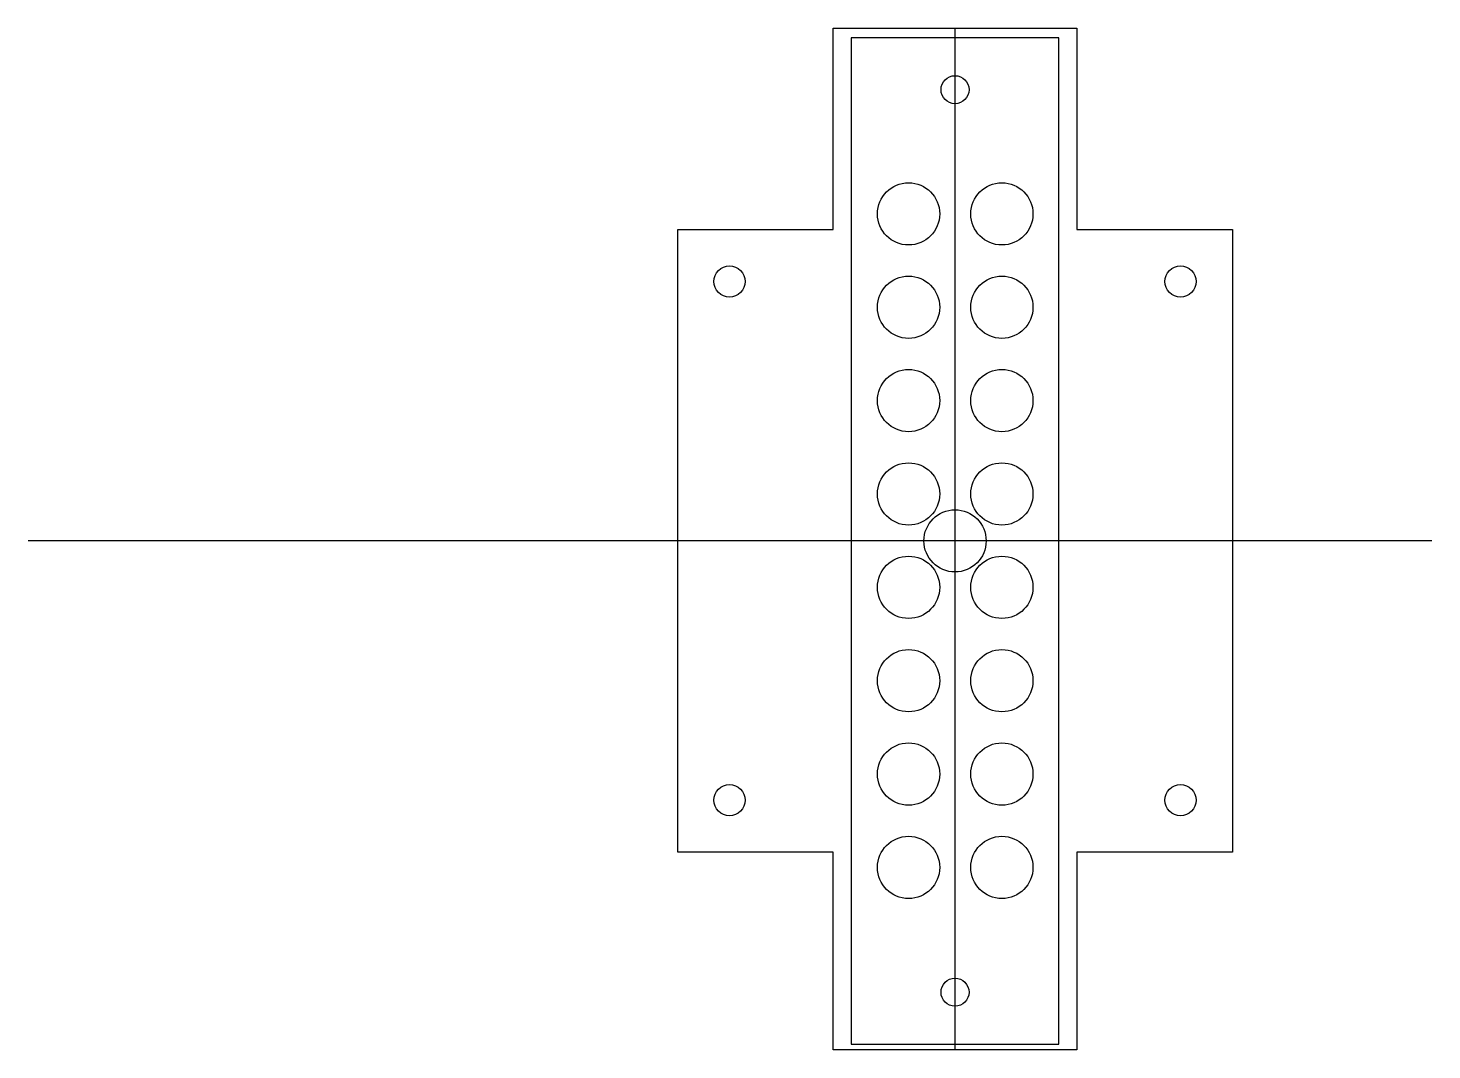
# Model space of a CAD drawing. Header units: millimetres. Extents: x -165 to -30, y -109 to -11.
import ezdxf

# ---------------------------------------------------------------- set-up
doc = ezdxf.new("R2010")
doc.units = ezdxf.units.MM
doc.layers.get('0').update_dxf_attribs({"linetype": 'CONTINUOUS'})

msp = doc.modelspace()

# ---------------------------------------------------------------- linework, layer by layer
for p, q in [((-76, -109.07), (-76, -10.57)), ((-30, -60), (-165.41, -60))]:
    msp.add_line(p, q)
for points in [[(-49.25, -90), (-64.25, -90), (-64.25, -109.07), (-87.75, -109.07), (-87.75, -90), (-102.75, -90), (-102.75, -30), (-87.75, -30), (-87.75, -10.57), (-64.25, -10.57), (-64.25, -30), (-49.25, -30)], [(-86.02, -108.51), (-65.98, -108.51), (-65.98, -11.51), (-86.02, -11.51)]]:
    msp.add_lwpolyline(points, close=True)
for centre, radius in [((-76, -16.51), 1.35), ((-76, -16.51), 1.35), ((-80.48, -28.48), 3), ((-71.48, -28.48), 3), ((-97.75, -35), 1.5), ((-54.25, -35), 1.5), ((-80.48, -37.48), 3), ((-71.48, -37.48), 3), ((-80.48, -46.48), 3), ((-71.48, -46.48), 3), ((-80.48, -55.48), 3), ((-71.48, -55.48), 3), ((-76, -60), 3), ((-80.48, -64.48), 3), ((-71.48, -64.48), 3), ((-80.48, -73.48), 3), ((-71.48, -73.48), 3), ((-80.48, -82.48), 3), ((-71.48, -82.48), 3), ((-97.75, -85), 1.5), ((-54.25, -85), 1.5), ((-80.48, -91.48), 3), ((-71.48, -91.48), 3), ((-76, -103.51), 1.35), ((-76, -103.51), 1.35)]:
    msp.add_circle(centre, radius)

doc.saveas('drawing.dxf')
